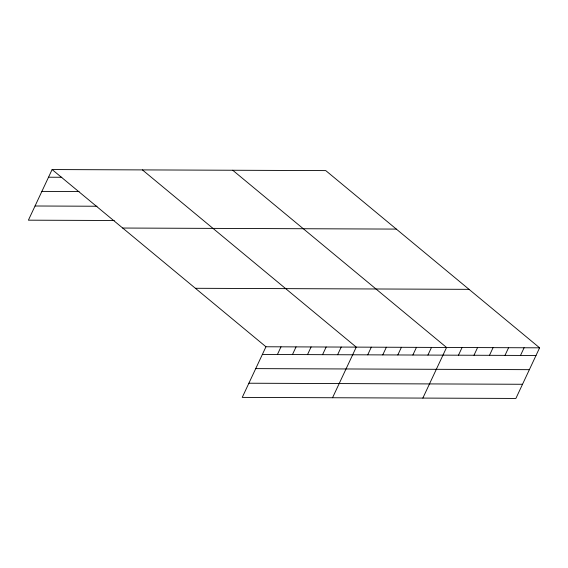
<?xml version="1.0" encoding="UTF-8"?>
<svg xmlns="http://www.w3.org/2000/svg" width="568" height="568" viewBox="0 0 568 568"><rect width="100%" height="100%" fill="white"/><g stroke="black" fill="none" stroke-linecap="round" stroke-linejoin="round"><path stroke-width="0.85" d="M539.6 347.822L265.959 346.771L242.245 397.394L515.886 398.445L539.6 347.822L325.755 170.606L52.114 169.555L28.4 220.178L114.274 220.505M277.418 354.496L281.011 346.828M292.47 354.553L296.056 346.892M307.515 354.609L311.108 346.949M322.567 354.673L326.16 347.005M337.619 354.73L341.212 347.062M332.543 397.742L356.257 347.119L142.412 169.903M367.716 354.844L371.309 347.176M382.768 354.901L386.361 347.233M397.82 354.957L401.413 347.296M412.872 355.014L416.458 347.353M427.917 355.078L431.51 347.41M422.848 398.09L446.562 347.467L232.717 170.244M458.475 355.192L462.068 347.524M473.982 355.248L477.574 347.588M489.488 355.312L493.081 347.644M504.995 355.369L508.587 347.708M520.501 355.433L524.094 347.765M48.521 177.216L61.805 177.273M41.883 191.395L79.066 191.537M35.038 205.999L97.014 206.241M122.681 228.038L396.322 229.089M195.392 288.288L469.033 289.339M262.366 354.439L536.007 355.49M255.728 368.618L529.369 369.669M248.883 383.222L522.524 384.273M52.114 169.555L265.959 346.771"/></g></svg>
